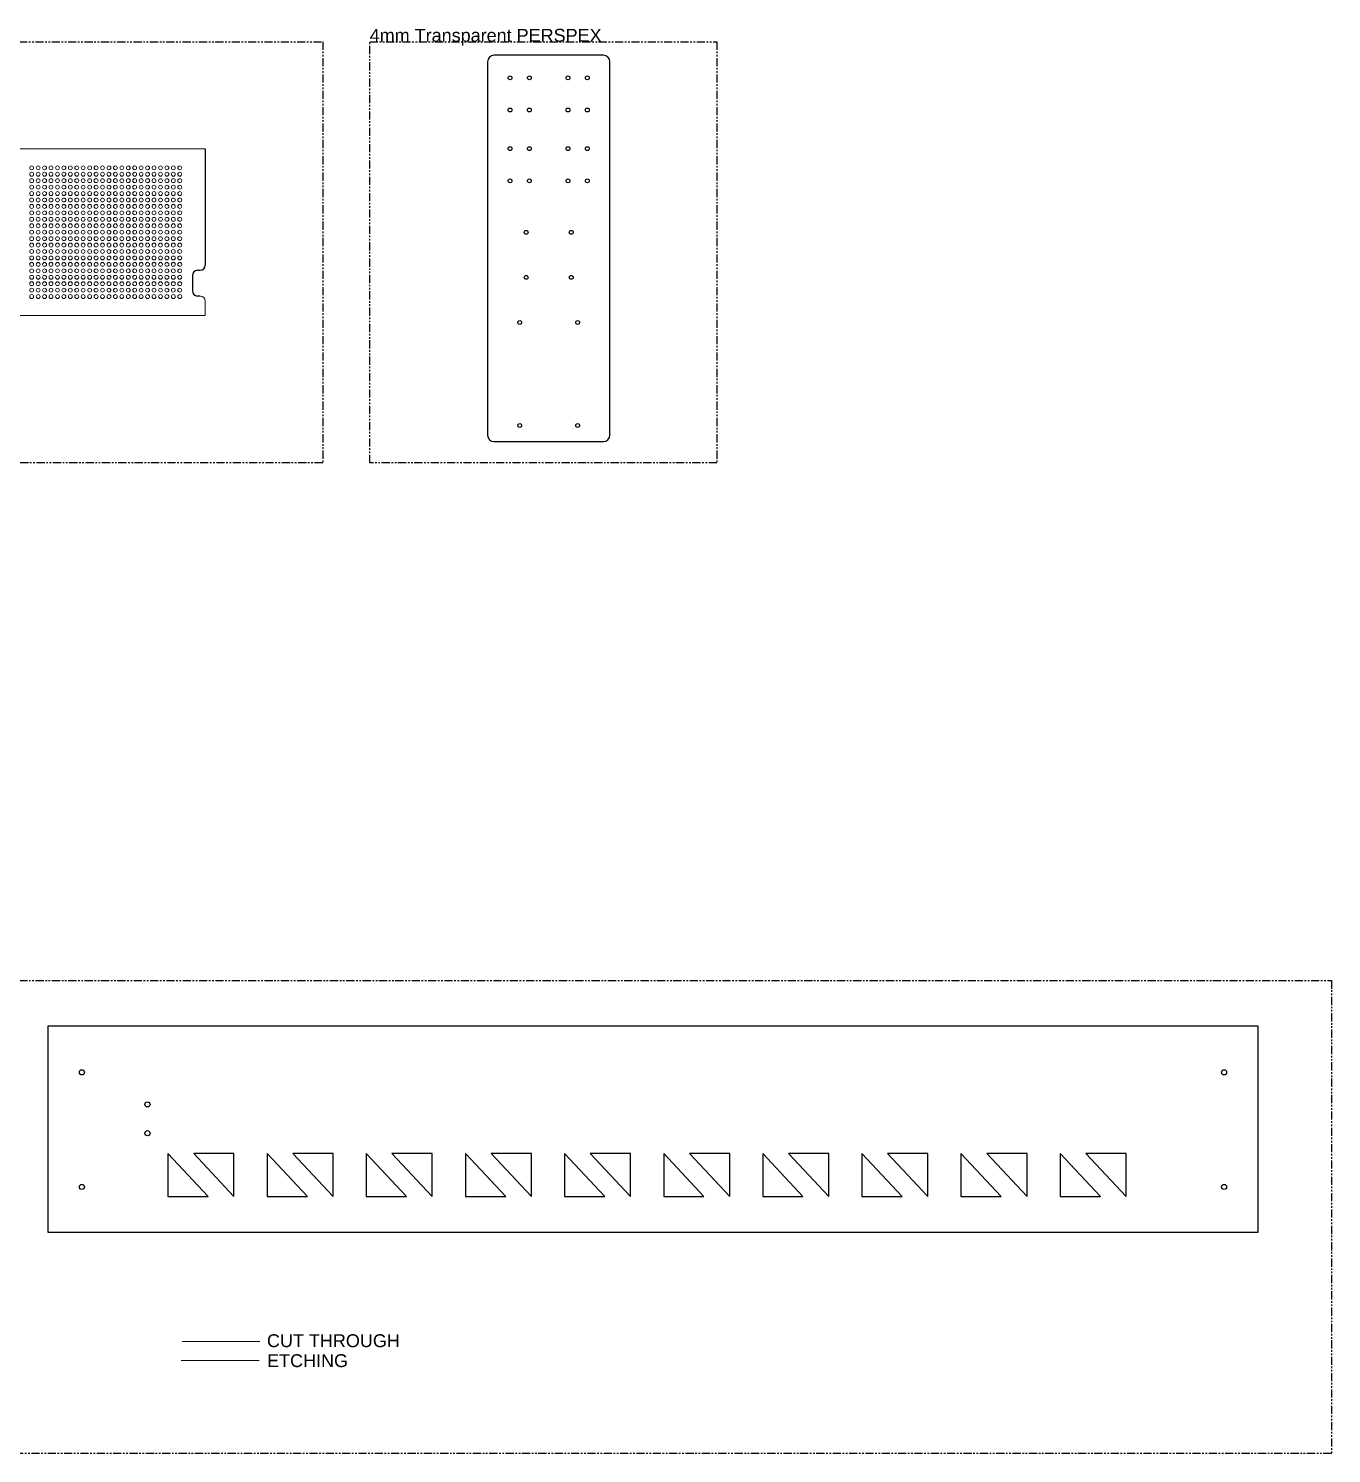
# Model space of a CAD drawing. Header units: millimetres. Extents: x -7 to 2412, y -1919 to -535.
# Drawn here: x 1400 to 2412, y -1919 to -812 of the extents above; entities that cross this region are included whole.
import ezdxf

# ---------------------------------------------------------------- set-up
doc = ezdxf.new("R2010")
doc.units = ezdxf.units.MM
doc.linetypes.add('PHANTOM', pattern=[12.7, 6.35, -1.27, 1.27, -1.27, 1.27, -1.27])
for name, color, linetype in [('CUT THROUGH- Inside Line', 5, 'Continuous'), ('FILL- 1mm Deep', 50, 'Continuous'), ('Network', 7, 'PHANTOM'), ('Outer Shell', 10, 'Continuous')]:
    doc.layers.add(name, color=color, linetype=linetype)
doc.styles.get("Standard").update_dxf_attribs({"font": 'arial.ttf'})

# ---------------------------------------------------------------- blocks, each defined once
blk = doc.blocks.new('A$C375F4423')
at = {"layer": 'CUT THROUGH- Inside Line', "color": 7, "linetype": 'Continuous', "lineweight": 15}
for p, q in [((110.2, 535.6), (70.2, 535.6)), ((110.2, 533.6), (70.2, 533.6)), ((63.2, 528.6), (63.2, 488.6)), ((65.2, 528.6), (65.2, 488.6)), ((115.2, 488.6), (115.2, 528.6)), ((117.2, 488.6), (117.2, 528.6)), ((70.2, 483.6), (110.2, 483.6)), ((70.2, 481.6), (110.2, 481.6))]:
    blk.add_line(p, q, dxfattribs=at)
at = {"layer": 'CUT THROUGH- Inside Line', "color": 7}
for centre, radius, start, end in [((70.2, 528.6), 7, 90, 180), ((70.2, 528.6), 5, 90, 180), ((110.2, 528.6), 7, 0, 90), ((110.2, 528.6), 5, 0, 90), ((70.2, 488.6), 7, 180, 270), ((70.2, 488.6), 5, 180, 270), ((110.2, 488.6), 5, 270, 0), ((110.2, 488.6), 7, 270, 0)]:
    blk.add_arc(centre, radius, start, end, dxfattribs=at)
at = {"layer": 'FILL- 1mm Deep', "color": 7, "linetype": 'Continuous', "lineweight": 15}
for p, q in [((82.7, 653.6), (52.7, 653.6)), ((52.7, 653.6), (52.7, 613.6)), ((82.7, 613.6), (82.7, 653.6)), ((127.7, 653.6), (97.7, 653.6)), ((97.7, 653.6), (97.7, 613.6)), ((127.7, 613.6), (127.7, 653.6)), ((80.7, 651.6), (54.7, 651.6)), ((54.7, 651.6), (54.7, 615.6)), ((80.7, 615.6), (80.7, 651.6)), ((125.7, 651.6), (99.7, 651.6)), ((99.7, 651.6), (99.7, 615.6)), ((125.7, 615.6), (125.7, 651.6)), ((52.7, 613.6), (82.7, 613.6)), ((54.7, 615.6), (80.7, 615.6)), ((97.7, 613.6), (127.7, 613.6)), ((99.7, 615.6), (125.7, 615.6)), ((82.7, 598.6), (52.7, 598.6)), ((52.7, 598.6), (52.7, 558.6)), ((82.7, 558.6), (82.7, 598.6)), ((97.7, 598.6), (97.7, 558.6)), ((127.7, 598.6), (97.7, 598.6)), ((127.7, 558.6), (127.7, 598.6)), ((80.7, 596.6), (54.7, 596.6)), ((54.7, 596.6), (54.7, 560.6)), ((80.7, 560.6), (80.7, 596.6)), ((99.7, 596.6), (99.7, 560.6)), ((125.7, 596.6), (99.7, 596.6)), ((125.7, 560.6), (125.7, 596.6)), ((52.7, 558.6), (82.7, 558.6)), ((54.7, 560.6), (80.7, 560.6)), ((97.7, 558.6), (127.7, 558.6)), ((99.7, 560.6), (125.7, 560.6)), ((115.2, 458.6), (65.2, 458.6)), ((65.2, 458.6), (65.2, 373.6)), ((115.2, 373.6), (115.2, 458.6)), ((65.2, 373.6), (115.2, 373.6))]:
    blk.add_line(p, q, dxfattribs=at)
at = {"layer": 'Network', "linetype": 'Continuous'}
for p, q in [((67.7, 377.6), (67.7, 454.6)), ((69.2, 456.1), (111.2, 456.1)), ((112.7, 454.6), (112.7, 377.6)), ((111.2, 376.1), (69.2, 376.1))]:
    blk.add_line(p, q, dxfattribs=at)
at = {"layer": 'Network'}
for points in [[(4.2, 673.9), (408.9, 673.9), (408.9, 0), (4.2, 0)], [(451.3, 673.8), (1639.6, 673.8), (1639.6, 346.8), (451.3, 346.8)], [(1676.1, 673.8), (1945.7, 673.8), (1945.7, 346.7), (1676.1, 346.7)]]:
    blk.add_lwpolyline(points, close=True, dxfattribs=at)
at = {"layer": 'Outer Shell'}
for p, q in [((316.3, 655.5), (241.8, 655.5)), ((564, 653.7), (489.5, 653.7)), ((236.6, 370.8), (236.6, 650.3)), ((321.6, 370.8), (321.6, 650.3)), ((484.2, 369), (484.2, 648.5)), ((569.2, 369), (569.2, 648.5)), ((614.6, 589.5), (614.6, 499.2)), ((824.1, 589.5), (824.1, 499.2)), ((856.4, 590.6), (856.4, 500.3)), ((1065.9, 590.6), (1065.9, 500.3)), ((1098.3, 588), (1098.3, 497.7)), ((1307.8, 588), (1307.8, 497.7)), ((1338.9, 590.6), (1338.9, 500.3)), ((1548.4, 590.6), (1548.4, 500.3)), ((620.6, 495.2), (618.6, 495.2)), ((624.6, 479.2), (624.6, 491.2)), ((814.1, 491.2), (814.1, 479.2)), ((818.1, 495.2), (820.1, 495.2)), ((862.4, 496.3), (860.4, 496.3)), ((866.4, 480.3), (866.4, 492.3)), ((1055.9, 492.3), (1055.9, 480.3)), ((1059.9, 496.3), (1061.9, 496.3)), ((1104.3, 493.7), (1102.3, 493.7)), ((1108.3, 477.7), (1108.3, 489.7)), ((1297.8, 489.7), (1297.8, 477.7)), ((1301.8, 493.7), (1303.8, 493.7)), ((1344.9, 496.3), (1342.9, 496.3)), ((1348.9, 480.3), (1348.9, 492.3)), ((1538.4, 492.3), (1538.4, 480.3)), ((1542.4, 496.3), (1544.4, 496.3)), ((860.4, 476.3), (862.4, 476.3)), ((1061.9, 476.3), (1059.9, 476.3)), ((1342.9, 476.3), (1344.9, 476.3)), ((1544.4, 476.3), (1542.4, 476.3)), ((618.6, 475.2), (620.6, 475.2)), ((820.1, 475.2), (818.1, 475.2)), ((1102.3, 473.7), (1104.3, 473.7)), ((1303.8, 473.7), (1301.8, 473.7)), ((241.8, 365.5), (316.3, 365.5)), ((489.5, 363.7), (564, 363.7)), ((232.2, 332.6), (157.7, 332.6)), ((152.5, 47.8), (152.5, 327.3)), ((237.5, 47.8), (237.5, 327.3)), ((157.7, 42.6), (232.2, 42.6))]:
    blk.add_line(p, q, dxfattribs=at)
at = {"layer": 'Outer Shell', "linetype": 'Continuous', "lineweight": 15}
for p, q in [((614.6, 589.5), (824.1, 589.5)), ((856.4, 590.6), (1065.9, 590.6)), ((1098.3, 588), (1307.8, 588)), ((1338.9, 590.6), (1548.4, 590.6)), ((614.6, 460.2), (614.6, 471.2)), ((824.1, 460.2), (824.1, 471.2)), ((856.4, 461.3), (856.4, 472.3)), ((1065.9, 461.3), (1065.9, 472.3)), ((1098.3, 458.7), (1098.3, 469.7)), ((1307.8, 458.7), (1307.8, 469.7)), ((1338.9, 461.3), (1338.9, 472.3)), ((1548.4, 461.3), (1548.4, 472.3)), ((614.6, 460.2), (824.1, 460.2)), ((856.4, 461.3), (1065.9, 461.3)), ((1098.3, 458.7), (1307.8, 458.7)), ((1338.9, 461.3), (1548.4, 461.3))]:
    blk.add_line(p, q, dxfattribs=at)
at = {"layer": 'Outer Shell'}
for points in [[(42.7, 658.6), (42.7, 368.6)], [(132.7, 663.6), (47.7, 663.6)], [(137.7, 368.6), (137.7, 658.6)], [(231.6, 655.5), (231.6, 365.5)], [(321.6, 660.5), (236.6, 660.5)], [(326.6, 365.5), (326.6, 655.5)], [(479.2, 653.7), (479.2, 363.7)], [(569.2, 658.7), (484.2, 658.7)], [(574.2, 363.7), (574.2, 653.7)], [(1767.6, 658.3), (1767.6, 368.3)], [(1857.6, 663.3), (1772.6, 663.3)], [(1862.6, 368.3), (1862.6, 658.3)], [(47.7, 363.6), (132.7, 363.6)], [(236.6, 360.5), (321.6, 360.5)], [(484.2, 358.7), (569.2, 358.7)], [(1772.6, 363.3), (1857.6, 363.3)], [(147.5, 332.6), (147.5, 42.6)], [(237.5, 337.6), (152.5, 337.6)], [(242.5, 42.6), (242.5, 332.6)], [(152.5, 37.6), (237.5, 37.6)]]:
    blk.add_lwpolyline(points, dxfattribs=at)
for centre in [(60.2, 646.1), (75.2, 646.1), (105.2, 646.1), (120.2, 646.1), (1785.1, 645.8), (1800.1, 645.8), (1830.1, 645.8), (1845.1, 645.8), (60.2, 621.1), (75.2, 621.1), (105.2, 621.1), (120.2, 621.1), (1785.1, 620.8), (1800.1, 620.8), (1830.1, 620.8), (1845.1, 620.8), (60.2, 591.1), (75.2, 591.1), (105.2, 591.1), (120.2, 591.1), (1785.1, 590.8), (1800.1, 590.8), (1830.1, 590.8), (1845.1, 590.8), (60.2, 566.1), (75.2, 566.1), (105.2, 566.1), (120.2, 566.1), (1785.1, 565.8), (1800.1, 565.8), (1830.1, 565.8), (1845.1, 565.8), (72.7, 526.1), (107.7, 526.1), (1797.6, 525.8), (1832.6, 525.8), (72.7, 491.1), (107.7, 491.1), (1797.6, 490.8), (1832.6, 490.8), (67.7, 456.1), (112.7, 456.1), (1792.6, 455.8), (1837.6, 455.8), (67.7, 376.1), (112.7, 376.1), (1792.6, 375.8), (1837.6, 375.8)]:
    blk.add_circle(centre, 1.5, dxfattribs=at)
for centre, radius, start, end in [((47.7, 658.6), 5, 90, 180), ((132.7, 658.6), 5, 0, 90), ((236.6, 655.5), 5, 90, 180), ((241.8, 650.3), 5.25, 90, 180), ((316.3, 650.3), 5.25, 0, 90), ((321.6, 655.5), 5, 0, 90), ((484.2, 653.7), 5, 90, 180), ((489.5, 648.5), 5.25, 90, 180), ((564, 648.5), 5.25, 0, 90), ((569.2, 653.7), 5, 0, 90), ((1772.6, 658.3), 5, 90, 180), ((1857.6, 658.3), 5, 0, 90), ((618.6, 499.2), 4, 180, 270), ((820.1, 499.2), 4, 270, 0), ((860.4, 500.3), 4, 180, 270), ((1061.9, 500.3), 4, 270, 0), ((1342.9, 500.3), 4, 180, 270), ((1544.4, 500.3), 4, 270, 0), ((620.6, 491.2), 4, 0, 90), ((818.1, 491.2), 4, 90, 180), ((862.4, 492.3), 4, 0, 90), ((1059.9, 492.3), 4, 90, 180), ((1102.3, 497.7), 4, 180, 270), ((1104.3, 489.7), 4, 0, 90), ((1301.8, 489.7), 4, 90, 180), ((1303.8, 497.7), 4, 270, 0), ((1344.9, 492.3), 4, 0, 90), ((1542.4, 492.3), 4, 90, 180), ((620.6, 479.2), 4, 270, 0), ((818.1, 479.2), 4, 180, 270), ((862.4, 480.3), 4, 270, 0), ((1059.9, 480.3), 4, 180, 270), ((1104.3, 477.7), 4, 270, 0), ((1301.8, 477.7), 4, 180, 270), ((1344.9, 480.3), 4, 270, 0), ((1542.4, 480.3), 4, 180, 270), ((47.7, 368.6), 5, 180, 270), ((132.7, 368.6), 5, 270, 0), ((236.6, 365.5), 5, 180, 270), ((241.8, 370.8), 5.25, 180, 270), ((316.3, 370.8), 5.25, 270, 0), ((321.6, 365.5), 5, 270, 0), ((489.5, 369), 5.25, 180, 270), ((564, 369), 5.25, 270, 0), ((1772.6, 368.3), 5, 180, 270), ((1857.6, 368.3), 5, 270, 0), ((484.2, 363.7), 5, 180, 270), ((569.2, 363.7), 5, 270, 0), ((152.5, 332.6), 5, 90, 180), ((157.7, 327.3), 5.25, 90, 180), ((232.2, 327.3), 5.25, 0, 90), ((237.5, 332.6), 5, 0, 90), ((157.7, 47.8), 5.25, 180, 270), ((232.2, 47.8), 5.25, 270, 0), ((152.5, 42.6), 5, 180, 270), ((237.5, 42.6), 5, 270, 0)]:
    blk.add_arc(centre, radius, start, end, dxfattribs=at)
at = {"layer": 'Outer Shell', "lineweight": 15}
for centre, start, end in [((860.4, 472.3), 90, 180), ((1061.9, 472.3), 0, 90), ((1342.9, 472.3), 90, 180), ((1544.4, 472.3), 0, 90), ((618.6, 471.2), 90, 180), ((820.1, 471.2), 0, 90), ((1102.3, 469.7), 90, 180), ((1303.8, 469.7), 0, 90)]:
    blk.add_arc(centre, 4, start, end, dxfattribs=at)
for s, p in [('4mm TRANSPARENT PERSPEX', (4.2, 673.9)), ('4mm TRANSPARENT PERSPEX', (451.3, 673.8)), ('4mm Transparent PERSPEX', (1676.1, 673.8))]:
    blk.add_text(s, height=10).set_placement(p)
blk = doc.blocks.new('*U44')
at = {"layer": 'Outer Shell'}
for p, q in [((-51.3, 33.2), (-51.3, 0)), ((-20, 0), (-51.3, 33.2)), ((0, 33.2), (-31.3, 33.2)), ((-31.3, 33.2), (0, 0)), ((0, 0), (0, 33.2)), ((-51.3, 0), (-20, 0))]:
    blk.add_line(p, q, dxfattribs=at)
blk = doc.blocks.new('*U45')
at = {"layer": 'Network', "color": 0, "linetype": 'ByBlock', "lineweight": -2, "transparency": 16777216}
for p in [(569, -284.4), (646, -284.4), (723, -284.4), (800, -284.4), (877, -284.4), (954, -284.4), (1030.9, -284.4), (1107.9, -284.4), (1184.9, -284.4), (1261.9, -284.4)]:
    blk.add_blockref('*U44', p, dxfattribs=at)

msp = doc.modelspace()

# ---------------------------------------------------------------- linework, layer by layer
at = {"layer": 'Network'}
msp.add_lwpolyline([(-4.6, -1551.3), (2411.5, -1551.3), (2411.5, -1918.6), (-4.6, -1918.6)], close=True, dxfattribs=at)
at = {"layer": 'Outer Shell'}
for p, q in [((2354.6, -1586.7), (1414.6, -1586.7)), ((1414.6, -1586.7), (1414.6, -1746.7)), ((2354.6, -1746.7), (2354.6, -1586.7)), ((1492, -1647.5), (1492, -1647.5)), ((1492, -1669.9), (1492, -1669.9)), ((1437.1, -1711.6), (1437.1, -1711.6)), ((1437.1, -1711.6), (1437.1, -1711.6)), ((1414.6, -1746.7), (2354.6, -1746.7)), ((1603.2, -1746.7), (2354.6, -1746.7))]:
    msp.add_line(p, q, dxfattribs=at)
at = {"layer": 'Outer Shell', "linetype": 'Continuous', "lineweight": 15}
msp.add_line((1579.4, -1831.7), (1518.9, -1831.7), dxfattribs=at)
at = {"layer": 'Outer Shell', "color": 7, "linetype": 'Continuous', "lineweight": 15}
msp.add_line((1578.8, -1846.5), (1518.3, -1846.5), dxfattribs=at)
at = {"layer": 'Outer Shell', "linetype": 'Continuous', "lineweight": 15}
for centre in [(1402.1, -920.2), (1402.1, -925.2), (1402.1, -930.2), (1407.1, -920.2), (1407.1, -925.2), (1407.1, -930.2), (1412.1, -920.2), (1412.1, -925.2), (1412.1, -930.2), (1417.1, -920.2), (1417.1, -925.2), (1417.1, -930.2), (1422.1, -920.2), (1422.1, -925.2), (1422.1, -930.2), (1427.1, -920.2), (1427.1, -925.2), (1427.1, -930.2), (1432.1, -920.2), (1432.1, -925.2), (1432.1, -930.2), (1437.1, -920.2), (1437.1, -925.2), (1437.1, -930.2), (1442.1, -920.2), (1442.1, -925.2), (1442.1, -930.2), (1447.1, -920.2), (1447.1, -925.2), (1447.1, -930.2), (1452.1, -920.2), (1452.1, -925.2), (1452.1, -930.2), (1457.1, -920.2), (1457.1, -925.2), (1457.1, -930.2), (1462.1, -920.2), (1462.1, -925.2), (1462.1, -930.2), (1467.1, -920.2), (1467.1, -925.2), (1467.1, -930.2), (1472.1, -920.2), (1472.1, -925.2), (1472.1, -930.2), (1477.1, -920.2), (1477.1, -925.2), (1477.1, -930.2), (1482.1, -920.2), (1482.1, -925.2), (1482.1, -930.2), (1487.1, -920.2), (1487.1, -925.2), (1487.1, -930.2), (1492.1, -920.2), (1492.1, -925.2), (1492.1, -930.2), (1497.1, -920.2), (1497.1, -925.2), (1497.1, -930.2), (1502.1, -920.2), (1502.1, -925.2), (1502.1, -930.2), (1507.1, -920.2), (1507.1, -925.2), (1507.1, -930.2), (1512.1, -920.2), (1512.1, -925.2), (1512.1, -930.2), (1517.1, -920.2), (1517.1, -925.2), (1517.1, -930.2), (1402.1, -935.2), (1402.1, -940.2), (1407.1, -935.2), (1407.1, -940.2), (1412.1, -935.2), (1412.1, -940.2), (1417.1, -935.2), (1417.1, -940.2), (1422.1, -935.2), (1422.1, -940.2), (1427.1, -935.2), (1427.1, -940.2), (1432.1, -935.2), (1432.1, -940.2), (1437.1, -935.2), (1437.1, -940.2), (1442.1, -935.2), (1442.1, -940.2), (1447.1, -935.2), (1447.1, -940.2), (1452.1, -935.2), (1452.1, -940.2), (1457.1, -935.2), (1457.1, -940.2), (1462.1, -935.2), (1462.1, -940.2), (1467.1, -935.2), (1467.1, -940.2), (1472.1, -935.2), (1472.1, -940.2), (1477.1, -935.2), (1477.1, -940.2), (1482.1, -935.2), (1482.1, -940.2), (1487.1, -935.2), (1487.1, -940.2), (1492.1, -935.2), (1492.1, -940.2), (1497.1, -935.2), (1497.1, -940.2), (1502.1, -935.2), (1502.1, -940.2), (1507.1, -935.2), (1507.1, -940.2), (1512.1, -935.2), (1512.1, -940.2), (1517.1, -935.2), (1517.1, -940.2), (1402.1, -945.2), (1402.1, -950.2), (1407.1, -945.2), (1407.1, -950.2), (1412.1, -945.2), (1412.1, -950.2), (1417.1, -945.2), (1417.1, -950.2), (1422.1, -945.2), (1422.1, -950.2), (1427.1, -945.2), (1427.1, -950.2), (1432.1, -945.2), (1432.1, -950.2), (1437.1, -945.2), (1437.1, -950.2), (1442.1, -945.2), (1442.1, -950.2), (1447.1, -945.2), (1447.1, -950.2), (1452.1, -945.2), (1452.1, -950.2), (1457.1, -945.2), (1457.1, -950.2), (1462.1, -945.2), (1462.1, -950.2), (1467.1, -945.2), (1467.1, -950.2), (1472.1, -945.2), (1472.1, -950.2), (1477.1, -945.2), (1477.1, -950.2), (1482.1, -945.2), (1482.1, -950.2), (1487.1, -945.2), (1487.1, -950.2), (1492.1, -945.2), (1492.1, -950.2), (1497.1, -945.2), (1497.1, -950.2), (1502.1, -945.2), (1502.1, -950.2), (1507.1, -945.2), (1507.1, -950.2), (1512.1, -945.2), (1512.1, -950.2), (1517.1, -945.2), (1517.1, -950.2), (1402.1, -955.2), (1402.1, -960.2), (1407.1, -955.2), (1407.1, -960.2), (1412.1, -955.2), (1412.1, -960.2), (1417.1, -955.2), (1417.1, -960.2), (1422.1, -955.2), (1422.1, -960.2), (1427.1, -955.2), (1427.1, -960.2), (1432.1, -955.2), (1432.1, -960.2), (1437.1, -955.2), (1437.1, -960.2), (1442.1, -955.2), (1442.1, -960.2), (1447.1, -955.2), (1447.1, -960.2), (1452.1, -955.2), (1452.1, -960.2), (1457.1, -955.2), (1457.1, -960.2), (1462.1, -955.2), (1462.1, -960.2), (1467.1, -955.2), (1467.1, -960.2), (1472.1, -955.2), (1472.1, -960.2), (1477.1, -955.2), (1477.1, -960.2), (1482.1, -955.2), (1482.1, -960.2), (1487.1, -955.2), (1487.1, -960.2), (1492.1, -955.2), (1492.1, -960.2), (1497.1, -955.2), (1497.1, -960.2), (1502.1, -955.2), (1502.1, -960.2), (1507.1, -955.2), (1507.1, -960.2), (1512.1, -955.2), (1512.1, -960.2), (1517.1, -955.2), (1517.1, -960.2), (1402.1, -965.2), (1402.1, -970.2), (1402.1, -975.2), (1407.1, -965.2), (1407.1, -970.2), (1407.1, -975.2), (1412.1, -965.2), (1412.1, -970.2), (1412.1, -975.2), (1417.1, -965.2), (1417.1, -970.2), (1417.1, -975.2), (1422.1, -965.2), (1422.1, -970.2), (1422.1, -975.2), (1427.1, -965.2), (1427.1, -970.2), (1427.1, -975.2), (1432.1, -965.2), (1432.1, -970.2), (1432.1, -975.2), (1437.1, -965.2), (1437.1, -970.2), (1437.1, -975.2), (1442.1, -965.2), (1442.1, -970.2), (1442.1, -975.2), (1447.1, -965.2), (1447.1, -970.2), (1447.1, -975.2), (1452.1, -965.2), (1452.1, -970.2), (1452.1, -975.2), (1457.1, -965.2), (1457.1, -970.2), (1457.1, -975.2), (1462.1, -965.2), (1462.1, -970.2), (1462.1, -975.2), (1467.1, -965.2), (1467.1, -970.2), (1467.1, -975.2), (1472.1, -965.2), (1472.1, -970.2), (1472.1, -975.2), (1477.1, -965.2), (1477.1, -970.2), (1477.1, -975.2), (1482.1, -965.2), (1482.1, -970.2), (1482.1, -975.2), (1487.1, -965.2), (1487.1, -970.2), (1487.1, -975.2), (1492.1, -965.2), (1492.1, -970.2), (1492.1, -975.2), (1497.1, -965.2), (1497.1, -970.2), (1497.1, -975.2), (1502.1, -965.2), (1502.1, -970.2), (1502.1, -975.2), (1507.1, -965.2), (1507.1, -970.2), (1507.1, -975.2), (1512.1, -965.2), (1512.1, -970.2), (1512.1, -975.2), (1517.1, -965.2), (1517.1, -970.2), (1517.1, -975.2), (1402.1, -980.2), (1402.1, -985.2), (1407.1, -980.2), (1407.1, -985.2), (1412.1, -980.2), (1412.1, -985.2), (1417.1, -980.2), (1417.1, -985.2), (1422.1, -980.2), (1422.1, -985.2), (1427.1, -980.2), (1427.1, -985.2), (1432.1, -980.2), (1432.1, -985.2), (1437.1, -980.2), (1437.1, -985.2), (1442.1, -980.2), (1442.1, -985.2), (1447.1, -980.2), (1447.1, -985.2), (1452.1, -980.2), (1452.1, -985.2), (1457.1, -980.2), (1457.1, -985.2), (1462.1, -980.2), (1462.1, -985.2), (1467.1, -980.2), (1467.1, -985.2), (1472.1, -980.2), (1472.1, -985.2), (1477.1, -980.2), (1477.1, -985.2), (1482.1, -980.2), (1482.1, -985.2), (1487.1, -980.2), (1487.1, -985.2), (1492.1, -980.2), (1492.1, -985.2), (1497.1, -980.2), (1497.1, -985.2), (1502.1, -980.2), (1502.1, -985.2), (1507.1, -980.2), (1507.1, -985.2), (1512.1, -980.2), (1512.1, -985.2), (1517.1, -980.2), (1517.1, -985.2), (1402.1, -990.2), (1402.1, -995.2), (1407.1, -990.2), (1407.1, -995.2), (1412.1, -990.2), (1412.1, -995.2), (1417.1, -990.2), (1417.1, -995.2), (1422.1, -990.2), (1422.1, -995.2), (1427.1, -990.2), (1427.1, -995.2), (1432.1, -990.2), (1432.1, -995.2), (1437.1, -990.2), (1437.1, -995.2), (1442.1, -990.2), (1442.1, -995.2), (1447.1, -990.2), (1447.1, -995.2), (1452.1, -990.2), (1452.1, -995.2), (1457.1, -990.2), (1457.1, -995.2), (1462.1, -990.2), (1462.1, -995.2), (1467.1, -990.2), (1467.1, -995.2), (1472.1, -990.2), (1472.1, -995.2), (1477.1, -990.2), (1477.1, -995.2), (1482.1, -990.2), (1482.1, -995.2), (1487.1, -990.2), (1487.1, -995.2), (1492.1, -990.2), (1492.1, -995.2), (1497.1, -990.2), (1497.1, -995.2), (1502.1, -990.2), (1502.1, -995.2), (1507.1, -990.2), (1507.1, -995.2), (1512.1, -990.2), (1512.1, -995.2), (1517.1, -990.2), (1517.1, -995.2), (1402.1, -1000.2), (1402.1, -1005.2), (1407.1, -1000.2), (1407.1, -1005.2), (1412.1, -1000.2), (1412.1, -1005.2), (1417.1, -1000.2), (1417.1, -1005.2), (1422.1, -1000.2), (1422.1, -1005.2), (1427.1, -1000.2), (1427.1, -1005.2), (1432.1, -1000.2), (1432.1, -1005.2), (1437.1, -1000.2), (1437.1, -1005.2), (1442.1, -1000.2), (1442.1, -1005.2), (1447.1, -1000.2), (1447.1, -1005.2), (1452.1, -1000.2), (1452.1, -1005.2), (1457.1, -1000.2), (1457.1, -1005.2), (1462.1, -1000.2), (1462.1, -1005.2), (1467.1, -1000.2), (1467.1, -1005.2), (1472.1, -1000.2), (1472.1, -1005.2), (1477.1, -1000.2), (1477.1, -1005.2), (1482.1, -1000.2), (1482.1, -1005.2), (1487.1, -1000.2), (1487.1, -1005.2), (1492.1, -1000.2), (1492.1, -1005.2), (1497.1, -1000.2), (1497.1, -1005.2), (1502.1, -1000.2), (1502.1, -1005.2), (1507.1, -1000.2), (1507.1, -1005.2), (1512.1, -1000.2), (1512.1, -1005.2), (1517.1, -1000.2), (1517.1, -1005.2), (1402.1, -1010.2), (1402.1, -1015.2), (1407.1, -1010.2), (1407.1, -1015.2), (1412.1, -1010.2), (1412.1, -1015.2), (1417.1, -1010.2), (1417.1, -1015.2), (1422.1, -1010.2), (1422.1, -1015.2), (1427.1, -1010.2), (1427.1, -1015.2), (1432.1, -1010.2), (1432.1, -1015.2), (1437.1, -1010.2), (1437.1, -1015.2), (1442.1, -1010.2), (1442.1, -1015.2), (1447.1, -1010.2), (1447.1, -1015.2), (1452.1, -1010.2), (1452.1, -1015.2), (1457.1, -1010.2), (1457.1, -1015.2), (1462.1, -1010.2), (1462.1, -1015.2), (1467.1, -1010.2), (1467.1, -1015.2), (1472.1, -1010.2), (1472.1, -1015.2), (1477.1, -1010.2), (1477.1, -1015.2), (1482.1, -1010.2), (1482.1, -1015.2), (1487.1, -1010.2), (1487.1, -1015.2), (1492.1, -1010.2), (1492.1, -1015.2), (1497.1, -1010.2), (1497.1, -1015.2), (1502.1, -1010.2), (1502.1, -1015.2), (1507.1, -1010.2), (1507.1, -1015.2), (1512.1, -1010.2), (1512.1, -1015.2), (1517.1, -1010.2), (1517.1, -1015.2), (1402.1, -1020.2), (1407.1, -1020.2), (1412.1, -1020.2), (1417.1, -1020.2), (1422.1, -1020.2), (1427.1, -1020.2), (1432.1, -1020.2), (1437.1, -1020.2), (1442.1, -1020.2), (1447.1, -1020.2), (1452.1, -1020.2), (1457.1, -1020.2), (1462.1, -1020.2), (1467.1, -1020.2), (1472.1, -1020.2), (1477.1, -1020.2), (1482.1, -1020.2), (1487.1, -1020.2), (1492.1, -1020.2), (1497.1, -1020.2), (1502.1, -1020.2), (1507.1, -1020.2), (1512.1, -1020.2), (1517.1, -1020.2)]:
    msp.add_circle(centre, 1.5, dxfattribs=at)
at = {"layer": 'Outer Shell', "linetype": 'Continuous'}
for centre in [(1441.1, -1622.6), (2328.1, -1622.6), (1492, -1647.5), (1492, -1669.9), (1441.1, -1711.6), (2328.1, -1711.6)]:
    msp.add_circle(centre, 2, dxfattribs=at)

# ---------------------------------------------------------------- block references
at = {"layer": 'Network', "linetype": 'Continuous'}
msp.add_blockref('A$C375F4423', (-11.5, -1496.1), dxfattribs=at)
at = {"layer": 'Network'}
msp.add_blockref('*U45', (990.2, -1434.5), dxfattribs=at)

# ---------------------------------------------------------------- texts
for s, p in [('CUT THROUGH', (1584.8, -1836)), ('ETCHING', (1584.9, -1851.5))]:
    msp.add_text(s, height=10).set_placement(p)

doc.saveas('drawing.dxf')
